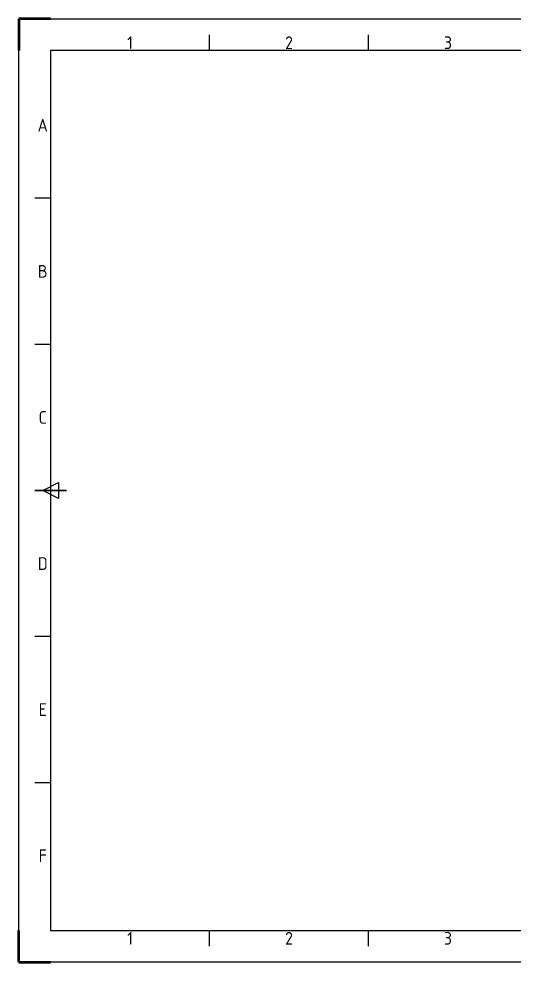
# Model space of a CAD drawing. Header units: millimetres. Extents: x 3247 to 3667, y 1230 to 1527.
# Drawn here: x 3246.8 to 3402.6, y 1230.1 to 1527.1 of the extents above; entities that cross this region are included whole.
import ezdxf
from ezdxf.enums import TextEntityAlignment as Align

# ---------------------------------------------------------------- set-up
doc = ezdxf.new("R2010")
doc.units = ezdxf.units.MM
doc.layers.add('AM_BOR', color=7, linetype='Continuous', lineweight=50)
doc.styles.add('ACISOTS', font='isocp.shx', dxfattribs={"bigfont": 'gbcbig.shx'})

# ---------------------------------------------------------------- blocks, each defined once
blk = doc.blocks.new('ISO_A3')
for p, q in [((410, 287), (10, 287)), ((10, 287), (10, 10)), ((10, 10), (410, 10))]:
    blk.add_line(p, q)
at = {"layer": 'AM_BOR'}
for p, q in [((10, 297), (0, 297)), ((0, 297), (0, 287)), ((0, 0), (0, 10)), ((0, 0), (10, 0))]:
    blk.add_line(p, q, dxfattribs=at)
at = {"layer": 'AM_BOR', "color": 1, "lineweight": 25}
for p, q in [((0, 297), (420, 297)), ((0, 0), (0, 297)), ((60, 287), (60, 292)), ((110, 287), (110, 292)), ((10, 240.5), (5, 240.5)), ((10, 194.5), (5, 194.5)), ((7.5, 148.5), (12.5, 151)), ((12.5, 146), (7.5, 148.5)), ((12.5, 151), (12.5, 146)), ((10, 102.5), (5, 102.5)), ((10, 56.5), (5, 56.5)), ((60, 5), (60, 10)), ((110, 5), (110, 10)), ((420, 0), (0, 0))]:
    blk.add_line(p, q, dxfattribs=at)
at = {"layer": 'AM_BOR', "color": 2, "lineweight": 35}
blk.add_line((5, 148.5), (15, 148.5), dxfattribs=at)
at = {"layer": 'AM_BOR', "color": 1, "lineweight": 25, "style": 'ACISOTS'}
for s, p in [('1', (35, 289.5)), ('2', (85, 289.5)), ('3', (135, 289.5)), ('A', (7.5, 263.5)), ('B', (7.5, 217.5)), ('C', (7.5, 171.5)), ('D', (7.5, 125.5)), ('E', (7.5, 79.5)), ('F', (7.5, 33.5)), ('1', (35, 7.5)), ('2', (85, 7.5)), ('3', (135, 7.5))]:
    blk.add_text(s, height=4, dxfattribs=at).set_placement(p, align=Align.MIDDLE)

msp = doc.modelspace()

# ---------------------------------------------------------------- block references
at = {"lineweight": 0}
msp.add_blockref('ISO_A3', (3246.8, 1230.13), dxfattribs=at)

doc.saveas('drawing.dxf')
